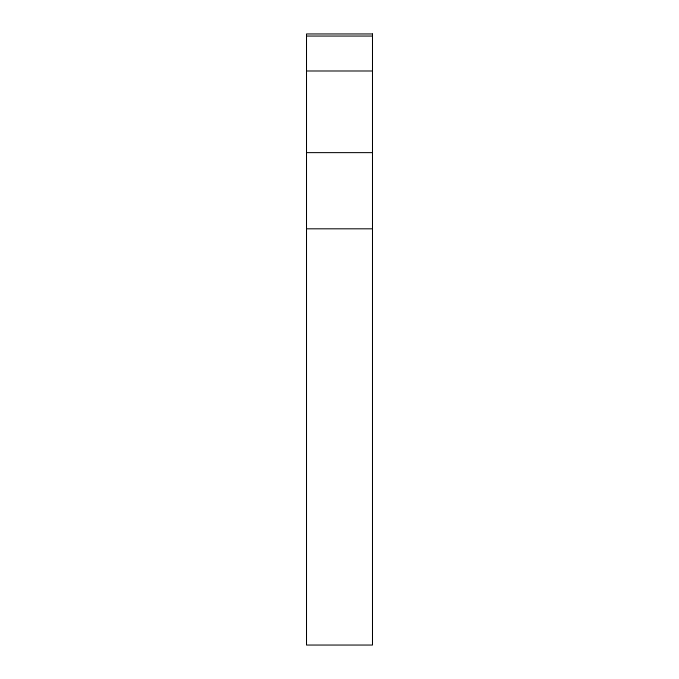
<?xml version="1.0" encoding="UTF-8"?>
<svg xmlns="http://www.w3.org/2000/svg" width="679" height="679" viewBox="0 0 679 679"><rect width="100%" height="100%" fill="white"/><g stroke="black" fill="none" stroke-linecap="round" stroke-linejoin="round"><path stroke-width="1.02" d="M306.509 36.055L372.491 36.055M306.509 70.989L372.491 70.989M306.509 152.631L372.491 152.631M306.509 228.815L372.491 228.815M372.491 33.95L306.509 33.95L306.509 645.05L372.491 645.05L372.491 33.95"/></g></svg>
